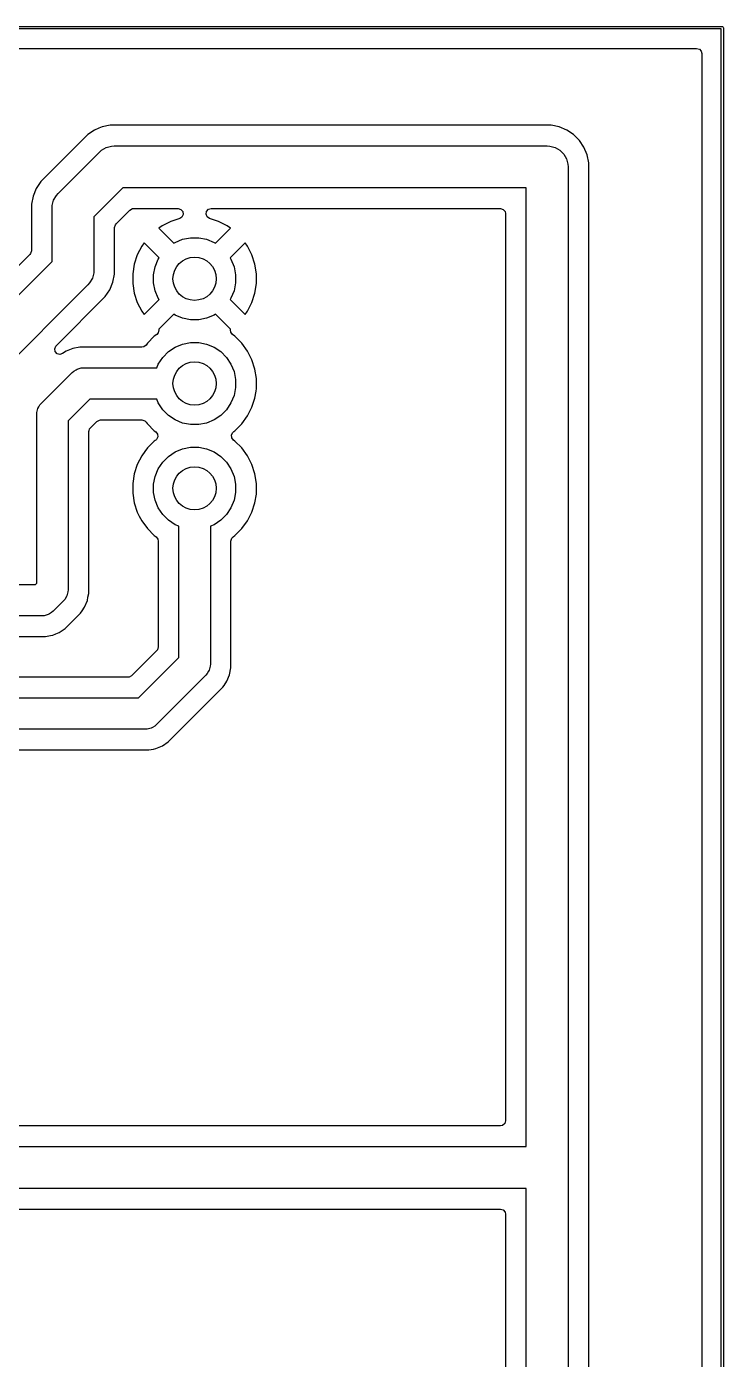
# Model space of a CAD drawing. Extents: x 101.7 to 181.8, y -136.4 to -71.3.
# Drawn here: x 164.88 to 181.78, y -103.65 to -71.35 of the extents above; entities that cross this region are included whole.
import ezdxf

# ---------------------------------------------------------------- set-up
doc = ezdxf.new("R2010")
doc.units = 0
doc.layers.add('BLACK', color=7, linetype='CONTINUOUS')

msp = doc.modelspace()

# ---------------------------------------------------------------- linework, layer by layer
at = {"layer": 'BLACK', "linetype": 'CONTINUOUS'}
for p, q in [((101.75, -71.35), (181.75, -71.35)), ((181.75, -71.35), (181.759567, -71.351903)), ((181.759567, -71.351903), (181.773097, -71.365433)), ((181.773097, -71.365433), (181.775, -71.375)), ((181.775, -71.375), (181.775, -136.375)), ((181.725, -71.4), (101.775, -71.4)), ((181.725, -136.35), (181.725, -71.4)), ((102.3745, -71.8755), (181.1255, -71.8755)), ((181.1255, -71.8755), (181.192539, -71.895185)), ((181.192539, -71.895185), (181.238294, -71.947989)), ((181.238294, -71.947989), (181.2495, -71.9995)), ((181.2495, -71.9995), (181.2495, -135.7505)), ((166.357115, -73.966648), (165.357119, -74.966647)), ((166.357123, -73.966642), (166.357115, -73.966648)), ((166.522294, -73.856278), (166.357123, -73.966642)), ((166.629807, -73.811745), (166.522294, -73.856278)), ((166.629809, -73.811745), (166.629807, -73.811745)), ((166.705831, -73.780256), (166.629809, -73.811745)), ((166.705835, -73.780255), (166.705831, -73.780256)), ((166.705838, -73.780254), (166.705835, -73.780255)), ((166.900666, -73.7415), (166.705838, -73.780253)), ((166.705838, -73.780253), (166.705838, -73.780254)), ((166.900671, -73.7415), (166.900666, -73.7415)), ((177.599329, -73.7415), (166.900671, -73.7415)), ((177.599333, -73.7415), (177.599329, -73.7415)), ((177.794161, -73.780254), (177.599333, -73.7415)), ((177.794169, -73.780256), (177.794161, -73.780254)), ((177.977701, -73.856277), (177.794169, -73.780256)), ((177.97771, -73.856282), (177.977701, -73.856277)), ((178.14288, -73.966646), (177.97771, -73.856282)), ((178.142884, -73.966649), (178.14288, -73.966646)), ((178.28335, -74.107115), (178.142884, -73.966649)), ((166.690749, -74.346976), (166.805597, -74.280669)), ((166.805597, -74.280669), (166.933693, -74.246346)), ((166.933693, -74.246346), (167, -74.242)), ((167, -74.242), (177.5, -74.242)), ((177.5, -74.242), (177.566307, -74.246346)), ((177.566307, -74.246346), (177.694403, -74.280669)), ((177.694403, -74.280669), (177.809251, -74.346977)), ((178.283353, -74.107119), (178.28335, -74.107115)), ((178.393717, -74.272289), (178.283353, -74.107119)), ((178.39372, -74.272295), (178.393717, -74.272289)), ((178.393721, -74.272296), (178.39372, -74.272295)), ((178.469744, -74.455831), (178.393721, -74.272296)), ((165.64079, -75.39079), (166.64079, -74.390789)), ((166.64079, -74.390789), (166.690749, -74.346976)), ((177.809251, -74.346977), (177.903023, -74.440749)), ((177.903023, -74.440749), (177.969331, -74.555597)), ((177.969331, -74.555597), (178.003654, -74.683693)), ((178.5085, -74.650671), (178.469744, -74.455831)), ((178.003654, -74.683693), (178.008, -74.75)), ((178.008, -74.75), (178.008, -99)), ((178.5085, -98.900671), (178.5085, -74.650671)), ((165.216645, -75.10712), (165.106282, -75.272289)), ((165.286882, -75.036884), (165.216645, -75.10712)), ((165.357119, -74.966647), (165.286882, -75.036884)), ((167.210421, -75.258), (166.508, -75.96042)), ((176.992, -75.258), (167.210421, -75.258)), ((176.992, -98.492), (176.992, -75.258)), ((165.030254, -75.455838), (164.9915, -75.650666)), ((165.030256, -75.45583), (165.030254, -75.455838)), ((165.106277, -75.272298), (165.030256, -75.45583)), ((165.106282, -75.272289), (165.106277, -75.272298)), ((165.496346, -75.683693), (165.530669, -75.555597)), ((165.530669, -75.555597), (165.596977, -75.440749)), ((165.596977, -75.440749), (165.64079, -75.39079)), ((164.9915, -75.650666), (164.9915, -76.780904)), ((165.492, -75.75), (165.496346, -75.683693)), ((165.492, -77.03958), (165.492, -75.75)), ((167.044819, -76.131415), (167.381416, -75.794819)), ((167.381416, -75.794819), (167.442739, -75.761334)), ((167.442739, -75.761334), (167.469097, -75.7585)), ((167.469097, -75.7585), (168.549673, -75.7585)), ((168.549673, -75.7585), (168.616712, -75.778185)), ((168.616712, -75.778185), (168.662467, -75.830989)), ((168.672411, -75.900147), (168.643386, -75.963703)), ((168.662467, -75.830989), (168.672411, -75.900147)), ((169.227135, -75.896635), (169.23905, -75.827788)), ((169.254333, -75.960993), (169.227135, -75.896635)), ((169.23905, -75.827788), (169.286294, -75.776313)), ((169.286294, -75.776313), (169.350327, -75.7585)), ((169.350327, -75.7585), (176.3675, -75.7585)), ((176.3675, -75.7585), (176.434539, -75.778185)), ((176.434539, -75.778185), (176.480294, -75.830989)), ((176.480294, -75.830989), (176.4915, -75.8825)), ((176.4915, -75.8825), (176.4915, -97.8675)), ((166.508, -75.96042), (166.508, -77.25)), ((167.0085, -76.219096), (167.028185, -76.152057)), ((167.0085, -77.150672), (167.0085, -76.219096)), ((167.028185, -76.152057), (167.044819, -76.131415)), ((168.16383, -76.177084), (168.080894, -76.23734)), ((168.374197, -76.069897), (168.16383, -76.177084)), ((168.587991, -76.000431), (168.374197, -76.069897)), ((168.643386, -75.963703), (168.587991, -76.000431)), ((169.312009, -76.000431), (169.254333, -75.960993)), ((169.525802, -76.069897), (169.312009, -76.000431)), ((169.736174, -76.177087), (169.525802, -76.069897)), ((169.819104, -76.237338), (169.736174, -76.177087)), ((168.080894, -76.23734), (168.444452, -76.600898)), ((168.478603, -76.578079), (168.659715, -76.50306)), ((168.659715, -76.50306), (168.851983, -76.464815)), ((168.851983, -76.464815), (169.048017, -76.464815)), ((169.048017, -76.464815), (169.240285, -76.50306)), ((169.240285, -76.50306), (169.421397, -76.578079)), ((169.455547, -76.600897), (169.819105, -76.23734)), ((169.819105, -76.23734), (169.819104, -76.237338)), ((164.955181, -76.868585), (162.868585, -78.955181)), ((164.971815, -76.847943), (164.955181, -76.868585)), ((164.9915, -76.780904), (164.971815, -76.847943)), ((167.667084, -76.67383), (167.559897, -76.884197)), ((167.72734, -76.590894), (167.667084, -76.67383)), ((168.090898, -76.954452), (167.72734, -76.590894)), ((168.444452, -76.600898), (168.478603, -76.578079)), ((169.421397, -76.578079), (169.455547, -76.600897)), ((170.172658, -76.590893), (169.8091, -76.95445)), ((170.172658, -76.590894), (170.172658, -76.590893)), ((170.232914, -76.673828), (170.172658, -76.590894)), ((170.340102, -76.884197), (170.232914, -76.673828)), ((163.03958, -79.492), (165.492, -77.03958)), ((167.0085, -77.349329), (167.0085, -77.150672)), ((167.486934, -77.108752), (167.45, -77.341947)), ((167.559897, -76.884197), (167.486934, -77.108752)), ((167.954815, -77.361983), (167.99306, -77.169715)), ((167.99306, -77.169715), (168.068079, -76.988603)), ((168.068079, -76.988603), (168.090898, -76.954452)), ((169.8091, -76.95445), (169.831921, -76.988603)), ((169.831921, -76.988603), (169.90694, -77.169715)), ((169.90694, -77.169715), (169.945185, -77.361983)), ((170.413065, -77.108752), (170.340102, -76.884197)), ((170.45, -77.341947), (170.413065, -77.108752)), ((166.469331, -77.444404), (166.403023, -77.559251)), ((166.503654, -77.316307), (166.469331, -77.444404)), ((166.508, -77.25), (166.503654, -77.316307)), ((166.969744, -77.544169), (167.0085, -77.349329)), ((167.45, -77.341947), (167.45, -77.578052)), ((167.954815, -77.558017), (167.954815, -77.361983)), ((169.945185, -77.361983), (169.945185, -77.558017)), ((170.45, -77.578052), (170.45, -77.341947)), ((166.35921, -77.60921), (163.60921, -80.35921)), ((166.403023, -77.559251), (166.35921, -77.60921)), ((166.783353, -77.892881), (166.893721, -77.727704)), ((166.893721, -77.727704), (166.969744, -77.544169)), ((167.45, -77.578052), (167.486934, -77.811247)), ((167.486934, -77.811247), (167.559897, -78.035802)), ((167.99306, -77.750285), (167.954815, -77.558017)), ((168.068079, -77.931397), (167.99306, -77.750285)), ((169.90694, -77.750285), (169.831921, -77.931397)), ((169.945185, -77.558017), (169.90694, -77.750285)), ((170.340102, -78.035802), (170.413065, -77.811247)), ((170.413065, -77.811247), (170.45, -77.578052)), ((165.592427, -79.083806), (166.783353, -77.892881)), ((167.559897, -78.035802), (167.667087, -78.246174)), ((167.72734, -78.329105), (168.090897, -77.965547)), ((168.090897, -77.965547), (168.068079, -77.931397)), ((169.831921, -77.931397), (169.809101, -77.965548)), ((169.809101, -77.965548), (170.172658, -78.329105)), ((170.232918, -78.246163), (170.340102, -78.035802)), ((167.667087, -78.246174), (167.727338, -78.329104)), ((167.727338, -78.329104), (167.72734, -78.329105)), ((168.44445, -78.319101), (168.080893, -78.682658)), ((168.478603, -78.341921), (168.44445, -78.319101)), ((168.659715, -78.41694), (168.478603, -78.341921)), ((168.851983, -78.455185), (168.659715, -78.41694)), ((169.048017, -78.455185), (168.851983, -78.455185)), ((169.240285, -78.41694), (169.048017, -78.455185)), ((169.421397, -78.341921), (169.240285, -78.41694)), ((169.455548, -78.319101), (169.421397, -78.341921)), ((169.819104, -78.682657), (169.455548, -78.319101)), ((170.172658, -78.329104), (170.232914, -78.246169)), ((170.172658, -78.329105), (170.172658, -78.329104)), ((170.232914, -78.246169), (170.232918, -78.246163)), ((168.031717, -78.812451), (167.97249, -78.855482)), ((168.068084, -78.770783), (168.031717, -78.812451)), ((168.082448, -78.702405), (168.068084, -78.770783)), ((168.080893, -78.682658), (168.082448, -78.702405)), ((169.81755, -78.702404), (169.819104, -78.682657)), ((169.825617, -78.757122), (169.81755, -78.702404)), ((169.868282, -78.812451), (169.825617, -78.757122)), ((169.92751, -78.855483), (169.868282, -78.812451)), ((165.557086, -79.156021), (165.584973, -79.091958)), ((165.584973, -79.091958), (165.592427, -79.083806)), ((166.163177, -79.1185), (165.992881, -79.152374)), ((167.672546, -79.1185), (166.163177, -79.1185)), ((167.717533, -79.110052), (167.672546, -79.1185)), ((167.772863, -79.067387), (167.717533, -79.110052)), ((167.805482, -79.02249), (167.772863, -79.067387)), ((167.97249, -78.855482), (167.805482, -79.02249)), ((168.315607, -79.22699), (168.478603, -79.118079)), ((168.478603, -79.118079), (168.659715, -79.04306)), ((168.659715, -79.04306), (168.851983, -79.004815)), ((168.851983, -79.004815), (169.048017, -79.004815)), ((169.048017, -79.004815), (169.240285, -79.04306)), ((169.240285, -79.04306), (169.421397, -79.118079)), ((169.421397, -79.118079), (169.584393, -79.22699)), ((170.094517, -79.02249), (169.92751, -78.855483)), ((170.233343, -79.213567), (170.094517, -79.02249)), ((165.568261, -79.224991), (165.557086, -79.156021)), ((165.614951, -79.27697), (165.568261, -79.224991)), ((165.682331, -79.295456), (165.614951, -79.27697)), ((165.749008, -79.274579), (165.682331, -79.295456)), ((165.832452, -79.218824), (165.749008, -79.274579)), ((165.832454, -79.218823), (165.832452, -79.218824)), ((165.992871, -79.152377), (165.832454, -79.218823)), ((165.992881, -79.152374), (165.992871, -79.152377)), ((168.068079, -79.528603), (168.17699, -79.365607)), ((168.17699, -79.365607), (168.315607, -79.22699)), ((169.584393, -79.22699), (169.72301, -79.365607)), ((169.72301, -79.365607), (169.831921, -79.528603)), ((170.284002, -79.312991), (170.233343, -79.213567)), ((170.340566, -79.424003), (170.284002, -79.312991)), ((170.413553, -79.648631), (170.340566, -79.424003)), ((165.230592, -80.480592), (165.980592, -79.730592)), ((165.980592, -79.730592), (166.018053, -79.69774)), ((166.018053, -79.69774), (166.018062, -79.697732)), ((166.018062, -79.697732), (166.072669, -79.666204)), ((166.072669, -79.666204), (166.104197, -79.648002)), ((166.104197, -79.648002), (166.200269, -79.622259)), ((166.200269, -79.622259), (166.200285, -79.622259)), ((166.200285, -79.622259), (166.25, -79.619)), ((166.25, -79.619), (168.030635, -79.619)), ((168.030635, -79.619), (168.068079, -79.528603)), ((169.831921, -79.528603), (169.90694, -79.709715)), ((169.90694, -79.709715), (169.945185, -79.901983)), ((170.4505, -79.881902), (170.413553, -79.648631)), ((169.945185, -80.098017), (169.90694, -80.290285)), ((169.945185, -79.901983), (169.945185, -80.098017)), ((170.4505, -80.118097), (170.4505, -79.881902)), ((166.407816, -80.381), (165.881, -80.907816)), ((168.030635, -80.381), (166.407816, -80.381)), ((168.068079, -80.471397), (168.030635, -80.381)), ((169.90694, -80.290285), (169.831921, -80.471397)), ((170.340568, -80.575992), (170.413553, -80.351368)), ((170.413553, -80.351368), (170.439416, -80.188076)), ((170.439416, -80.188076), (170.4505, -80.118097)), ((165.119, -80.75), (165.122259, -80.700285)), ((165.119, -84.842184), (165.119, -80.75)), ((165.122259, -80.700269), (165.148002, -80.604197)), ((165.122259, -80.700285), (165.122259, -80.700269)), ((165.148002, -80.604197), (165.172409, -80.561923)), ((165.172409, -80.561923), (165.197732, -80.518062)), ((165.197732, -80.518062), (165.19774, -80.518053)), ((165.19774, -80.518053), (165.230592, -80.480592)), ((168.17699, -80.634393), (168.068079, -80.471397)), ((168.315607, -80.77301), (168.17699, -80.634393)), ((169.72301, -80.634393), (169.584393, -80.77301)), ((169.831921, -80.471397), (169.72301, -80.634393)), ((170.233343, -80.786433), (170.340568, -80.575992)), ((165.881, -80.907816), (165.881, -85)), ((166.417819, -81.078811), (166.578811, -80.917819)), ((166.578811, -80.917819), (166.640134, -80.884334)), ((166.640134, -80.884334), (166.666492, -80.8815)), ((166.666492, -80.8815), (167.672546, -80.8815)), ((167.672546, -80.8815), (167.739585, -80.901185)), ((167.739585, -80.901185), (167.772863, -80.932613)), ((167.772863, -80.932613), (167.79984, -80.969744)), ((167.79984, -80.969744), (167.805483, -80.97751)), ((167.805483, -80.97751), (167.97249, -81.144517)), ((168.478603, -80.881921), (168.315607, -80.77301)), ((168.659715, -80.95694), (168.478603, -80.881921)), ((168.851983, -80.995185), (168.659715, -80.95694)), ((169.048017, -80.995185), (168.851983, -80.995185)), ((169.240285, -80.95694), (169.048017, -80.995185)), ((169.421397, -80.881921), (169.240285, -80.95694)), ((169.584393, -80.77301), (169.421397, -80.881921)), ((169.92751, -81.144517), (170.094517, -80.97751)), ((170.094517, -80.97751), (170.233343, -80.786433)), ((166.3815, -81.166492), (166.390144, -81.137051)), ((166.3815, -85.086823), (166.3815, -81.166492)), ((166.390144, -81.137051), (166.396668, -81.107065)), ((166.396668, -81.107065), (166.400422, -81.102049)), ((166.400422, -81.102049), (166.401185, -81.099453)), ((166.401185, -81.099453), (166.417819, -81.078811)), ((167.972488, -81.395484), (167.805485, -81.562487)), ((167.989365, -81.383222), (167.972488, -81.395484)), ((167.97249, -81.144517), (168.007127, -81.169683)), ((168.00713, -81.370315), (167.989365, -81.383222)), ((168.007127, -81.169683), (168.049792, -81.225013)), ((168.023165, -81.356421), (168.00713, -81.370315)), ((168.055771, -81.294626), (168.023165, -81.356421)), ((168.049792, -81.225013), (168.055771, -81.294626)), ((169.844228, -81.245375), (169.876833, -81.18358)), ((169.850207, -81.314989), (169.844228, -81.245375)), ((169.892872, -81.370317), (169.850207, -81.314989)), ((169.876833, -81.18358), (169.892873, -81.169682)), ((169.92751, -81.395483), (169.892872, -81.370317)), ((169.892873, -81.169682), (169.897264, -81.166492)), ((169.897264, -81.166492), (169.92751, -81.144517)), ((170.094517, -81.56249), (169.92751, -81.395483)), ((167.745862, -81.64455), (167.666657, -81.753566)), ((167.805483, -81.56249), (167.745862, -81.64455)), ((167.805485, -81.562488), (167.805483, -81.56249)), ((167.805485, -81.562487), (167.805485, -81.562488)), ((168.315607, -81.76699), (168.478603, -81.658079)), ((168.478603, -81.658079), (168.659715, -81.58306)), ((168.659715, -81.58306), (168.851983, -81.544815)), ((168.851983, -81.544815), (169.048017, -81.544815)), ((169.048017, -81.544815), (169.240285, -81.58306)), ((169.240285, -81.58306), (169.421397, -81.658079)), ((169.421397, -81.658079), (169.584393, -81.76699)), ((170.233342, -81.753566), (170.094517, -81.56249)), ((167.559433, -81.964003), (167.486446, -82.188631)), ((167.666657, -81.753566), (167.559433, -81.964003)), ((168.068079, -82.068603), (168.17699, -81.905607)), ((168.17699, -81.905607), (168.315607, -81.76699)), ((169.584393, -81.76699), (169.72301, -81.905607)), ((169.72301, -81.905607), (169.831921, -82.068603)), ((170.340566, -81.964003), (170.233342, -81.753566)), ((170.413553, -82.188631), (170.340566, -81.964003)), ((167.486446, -82.188631), (167.4495, -82.421902)), ((167.954815, -82.441983), (167.99306, -82.249715)), ((167.99306, -82.249715), (168.068079, -82.068603)), ((169.831921, -82.068603), (169.90694, -82.249715)), ((169.90694, -82.249715), (169.945185, -82.441983)), ((170.4505, -82.421902), (170.413553, -82.188631)), ((167.4495, -82.421902), (167.4495, -82.658097)), ((167.4495, -82.658097), (167.486446, -82.891368)), ((167.954815, -82.638017), (167.954815, -82.441983)), ((167.99306, -82.830285), (167.954815, -82.638017)), ((169.945185, -82.638017), (169.90694, -82.830285)), ((169.945185, -82.441983), (169.945185, -82.638017)), ((170.413553, -82.891368), (170.447342, -82.678034)), ((170.447342, -82.678034), (170.4505, -82.658097)), ((170.4505, -82.658097), (170.4505, -82.421902)), ((167.486446, -82.891368), (167.559433, -83.115996)), ((168.068079, -83.011397), (167.99306, -82.830285)), ((168.17699, -83.174393), (168.068079, -83.011397)), ((169.831921, -83.011397), (169.72301, -83.174393)), ((169.90694, -82.830285), (169.831921, -83.011397)), ((170.340568, -83.115992), (170.413553, -82.891368)), ((167.559433, -83.115996), (167.608435, -83.212166)), ((167.608435, -83.212166), (167.666657, -83.326433)), ((167.666657, -83.326433), (167.805483, -83.51751)), ((168.315607, -83.31301), (168.17699, -83.174393)), ((168.478603, -83.421921), (168.315607, -83.31301)), ((169.584393, -83.31301), (169.421397, -83.421921)), ((169.72301, -83.174393), (169.584393, -83.31301)), ((170.094517, -83.51751), (170.233343, -83.326433)), ((170.233343, -83.326433), (170.340568, -83.115992)), ((167.805483, -83.51751), (167.805485, -83.517512)), ((167.805485, -83.517512), (167.972493, -83.68452)), ((168.569, -83.459364), (168.478603, -83.421921)), ((168.569, -86.642184), (168.569, -83.459364)), ((169.421397, -83.421921), (169.331, -83.459364)), ((169.331, -83.459364), (169.331, -86.8)), ((169.92751, -83.684517), (170.094517, -83.51751)), ((167.972493, -83.68452), (168.017384, -83.717134)), ((168.017384, -83.717134), (168.06005, -83.772463)), ((168.06005, -83.772463), (168.0685, -83.817453)), ((168.0685, -83.817453), (168.0685, -86.383508)), ((169.8315, -83.817453), (169.851185, -83.750414)), ((169.8315, -86.88682), (169.8315, -83.817453)), ((169.851185, -83.750414), (169.882616, -83.717134)), ((169.882616, -83.717134), (169.927506, -83.68452)), ((169.927506, -83.684519), (169.92751, -83.684517)), ((169.927506, -83.68452), (169.927506, -83.684519)), ((158.157815, -84.869), (165.092184, -84.869)), ((165.092184, -84.869), (165.119, -84.842184)), ((165.769407, -85.269408), (165.519408, -85.519408)), ((165.802259, -85.231946), (165.769407, -85.269408)), ((165.802268, -85.231938), (165.802259, -85.231946)), ((165.851998, -85.145802), (165.802268, -85.231938)), ((165.87774, -85.04973), (165.851998, -85.145802)), ((165.881, -85), (165.87774, -85.04973)), ((166.281175, -85.417547), (166.347624, -85.257124)), ((166.347624, -85.257124), (166.362617, -85.181752)), ((166.362617, -85.181752), (166.3815, -85.086823)), ((165.42733, -85.583795), (165.395803, -85.601998)), ((165.481938, -85.552268), (165.42733, -85.583795)), ((165.481946, -85.552259), (165.481938, -85.552268)), ((165.519408, -85.519408), (165.481946, -85.552259)), ((165.811924, -85.934706), (166.184705, -85.561924)), ((166.184705, -85.561924), (166.221322, -85.507124)), ((166.221322, -85.507124), (166.281175, -85.417547)), ((165.25, -85.631), (158, -85.631)), ((165.299715, -85.627741), (165.25, -85.631)), ((165.299731, -85.627741), (165.299715, -85.627741)), ((165.395803, -85.601998), (165.299731, -85.627741)), ((157.913179, -86.1315), (165.336823, -86.1315)), ((165.336823, -86.1315), (165.451393, -86.108709)), ((165.451393, -86.108709), (165.507124, -86.097624)), ((165.507124, -86.097624), (165.587335, -86.064399)), ((165.587335, -86.064399), (165.667543, -86.031177)), ((165.667543, -86.031177), (165.667544, -86.031176)), ((165.667544, -86.031176), (165.667547, -86.031175)), ((165.667547, -86.031175), (165.811924, -85.934706)), ((168.032181, -86.471189), (167.421189, -87.082181)), ((168.048815, -86.450547), (168.032181, -86.471189)), ((168.0685, -86.383508), (168.048815, -86.450547)), ((167.592184, -87.619), (168.569, -86.642184)), ((169.32774, -86.849731), (169.301998, -86.945803)), ((169.331, -86.8), (169.32774, -86.84973)), ((169.32774, -86.84973), (169.32774, -86.849731)), ((169.797624, -87.057124), (169.8315, -86.88682)), ((167.333508, -87.1185), (155.277454, -87.1185)), ((167.359866, -87.115666), (167.333508, -87.1185)), ((167.421189, -87.082181), (167.359866, -87.115666)), ((169.219407, -87.069408), (168.019408, -88.269408)), ((169.252259, -87.031946), (169.219407, -87.069408)), ((169.252268, -87.031938), (169.252259, -87.031946)), ((169.288414, -86.969331), (169.252268, -87.031938)), ((169.301998, -86.945803), (169.288414, -86.969331)), ((169.731175, -87.217547), (169.797624, -87.057124)), ((168.311924, -88.684706), (169.634705, -87.361924)), ((169.634705, -87.361924), (169.663893, -87.318242)), ((169.663893, -87.318242), (169.731175, -87.217547)), ((154.919365, -87.619), (167.592184, -87.619)), ((167.75, -88.381), (154.919365, -88.381)), ((167.799715, -88.377741), (167.75, -88.381)), ((167.799731, -88.377741), (167.799715, -88.377741)), ((167.895803, -88.351998), (167.799731, -88.377741)), ((167.92733, -88.333795), (167.895803, -88.351998)), ((167.981938, -88.302268), (167.92733, -88.333795)), ((167.981946, -88.302259), (167.981938, -88.302268)), ((168.019408, -88.269408), (167.981946, -88.302259)), ((168.007124, -88.847624), (168.087335, -88.814399)), ((168.087335, -88.814399), (168.167543, -88.781177)), ((168.167543, -88.781177), (168.167544, -88.781176)), ((168.167544, -88.781176), (168.167547, -88.781175)), ((168.167547, -88.781175), (168.311924, -88.684706)), ((155.277454, -88.8815), (167.836823, -88.8815)), ((167.836823, -88.8815), (167.951393, -88.858709)), ((167.951393, -88.858709), (168.007124, -88.847624)), ((176.4915, -97.8675), (176.471815, -97.934539)), ((176.3675, -97.9915), (160.969097, -97.9915)), ((176.419011, -97.980294), (176.3675, -97.9915)), ((176.471815, -97.934539), (176.419011, -97.980294)), ((160.710421, -98.492), (176.992, -98.492)), ((178.008, -99), (178.008, -115)), ((178.5085, -114.900671), (178.5085, -98.900671)), ((176.992, -99.508), (160.5, -99.508)), ((176.992, -114.619), (176.992, -99.508)), ((160.599329, -100.0085), (176.3675, -100.0085)), ((176.3675, -100.0085), (176.434539, -100.028185)), ((176.434539, -100.028185), (176.480294, -100.080989)), ((176.480294, -100.080989), (176.4915, -100.1325)), ((176.4915, -100.1325), (176.4915, -113.9945))]:
    msp.add_line(p, q, dxfattribs=at)
at = {"layer": 'BLACK'}
for centre in [(168.95, -77.46), (168.95, -77.46), (168.95, -80), (168.95, -80), (168.95, -82.54), (168.95, -82.54)]:
    msp.add_circle(centre, 0.525, dxfattribs=at)
at = {"layer": 'WHITE'}
for centre in [(168.95, -77.46), (168.95, -80), (168.95, -82.54)]:
    msp.add_circle(centre, 0.525, dxfattribs=at)

doc.saveas('drawing.dxf')
